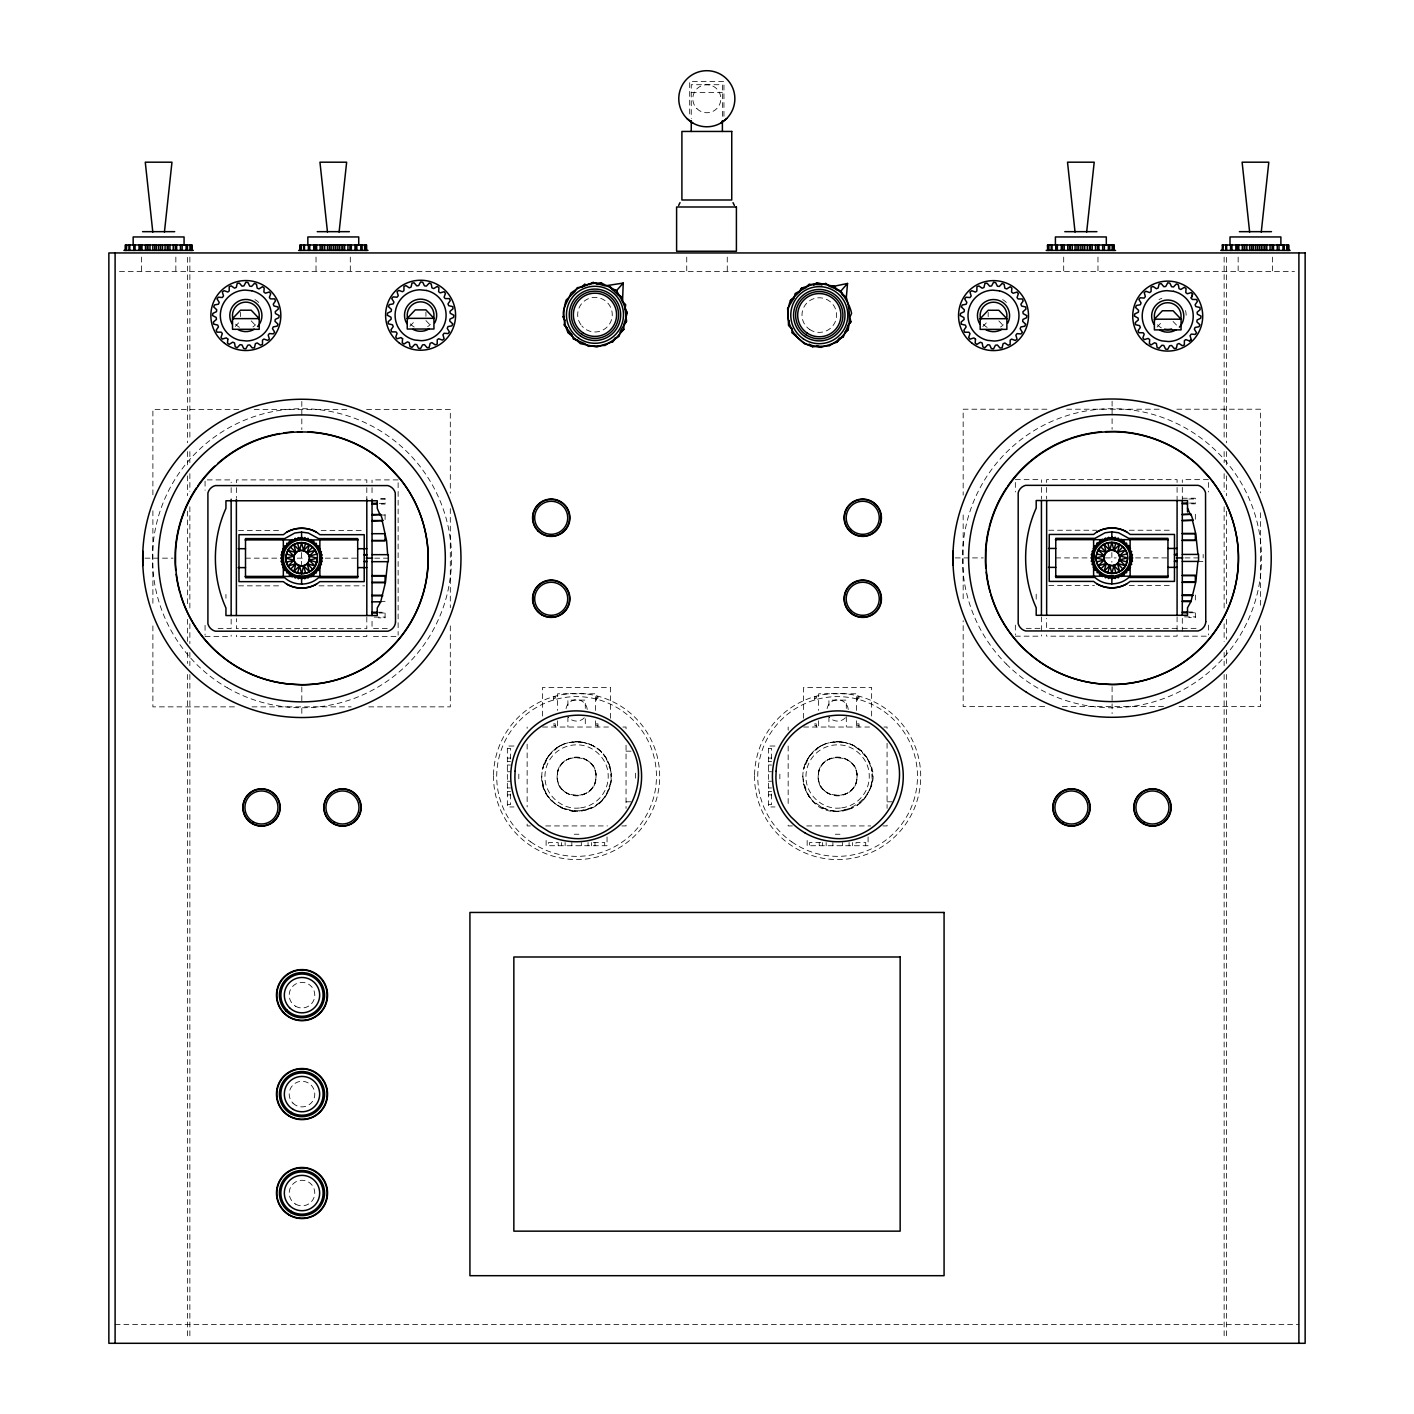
<?xml version="1.0" encoding="UTF-8"?>
<svg xmlns="http://www.w3.org/2000/svg" width="1414" height="1414" viewBox="0 0 1414 1414"><rect width="100%" height="100%" fill="white"/><g stroke="black" fill="none" stroke-linecap="round" stroke-linejoin="round"><path stroke-width="0.75" stroke-dasharray="5 3.75" d="M240.521 316.595L240.521 312.335M425.932 316.312L425.932 312.034M988.174 316.665L988.174 312.388M541.774 776.109C539.388 812.184 595.206 824.892 608.303 790.815M802.798 776.109C813.439 852.271 915.265 787.81 853.278 745.425M557.275 774.837C553.988 799.652 594.958 803.134 595.895 778.124C599.183 753.326 558.212 749.827 557.275 774.837C558.177 750.905 597.097 752.566 595.966 776.48C597.097 800.412 558.177 802.056 557.275 778.124M818.299 774.837C815.012 799.652 855.983 803.134 856.937 778.124C860.225 753.326 819.254 749.827 818.299 774.837C819.219 750.905 858.139 752.566 857.008 776.48C858.139 800.412 819.219 802.056 818.299 778.124M602.24 800.024C617.83 784.169 612.492 754.687 592.254 745.425M611.202 779.432L610.229 767.731M872.226 779.432L871.271 767.731M872.102 781.323L869.716 789.984L863.282 800.024M606.111 794.933L611.06 781.323M558.353 746.892L548.42 756.03L542.534 769.251L543.771 764.886M819.395 746.892L809.462 756.03L803.559 769.251L804.813 764.886M610.229 785.247L610.512 784.293A34.82 34.82 0 0 0 611.378 775.367L611.202 773.546M871.271 785.247L871.554 784.293A34.82 34.82 0 0 0 872.42 775.367L872.226 773.546M608.391 790.656L610.053 786.078M871.095 786.078L867.153 794.933M543.877 764.585L545.839 760.149M804.902 764.585L806.881 760.149M546.228 759.53L551.548 752.301M807.27 759.53L812.573 752.301M548.42 756.03L545.097 761.616A34.82 34.82 0 0 0 541.845 778.92L542.34 782.366M549.551 754.669C561.994 738.02 589.514 737.436 602.735 753.503A34.82 34.82 0 0 1 607.737 760.944L608.303 762.146M809.462 756.03L806.139 761.616A34.82 34.82 0 0 0 802.887 778.92L803.382 782.366M810.593 754.669C823.036 738.02 850.556 737.436 863.777 753.503A34.82 34.82 0 0 1 868.779 760.944L872.102 771.637M605.386 795.941L604.167 797.726A34.82 34.82 0 0 1 592.784 807.306L578.45 811.247A34.82 34.82 0 0 1 569.524 810.576L561.04 807.641L553.581 802.622A34.82 34.82 0 0 1 544.779 790.656L541.862 778.92M866.411 795.941L865.209 797.726A34.82 34.82 0 0 1 853.826 807.306L839.492 811.247A34.82 34.82 0 0 1 830.548 810.576L822.082 807.641L812.484 800.571M553.634 750.41L554.182 749.844A34.82 34.82 0 0 1 567.332 742.916L572.953 741.855M814.676 750.41L815.206 749.844A34.82 34.82 0 0 1 828.374 742.916L833.977 741.855M235.184 326.493L239.178 322.268M409.919 326.192L413.913 321.985M982.854 326.563L986.848 322.339M600.119 802.145L601.657 800.518M1157.059 327.058L1162.379 321.438M861.161 802.145L862.699 800.518M599.889 802.357L596.054 805.344M860.914 802.357L857.096 805.344M559.184 746.327L563.55 744.206M820.208 746.327L824.574 744.206M587.34 809.603L591.847 807.783M848.382 809.603L852.889 807.783M586.775 809.745L581.437 810.964M847.799 809.745L842.479 810.964M569.259 742.509L581.013 741.979M830.301 742.509L842.037 741.979M581.013 811L582.639 810.77M842.037 811L843.663 810.77M575.109 741.784L579.21 741.767M836.151 741.784L840.234 741.767M575.463 811.283L577.796 811.283M836.505 811.283L838.838 811.283M691.252 92.511L722.395 92.511M119.483 271.629L1294.517 271.629M1046.873 409.212L963.164 409.212L963.164 495.13M1066.704 409.212L1159.215 409.212M1176.855 409.212L1260.563 409.212L1260.563 492.92M238.807 409.459L152.889 409.459L152.889 495.377M254.237 409.459L348.958 409.459M366.58 409.459L450.306 409.459L450.306 493.168M1015.34 479.646L1041.429 479.646L1041.429 482.474M1208.387 479.646L1182.298 479.646L1182.298 482.474M207.239 479.894L231.154 479.894L231.154 482.722M398.129 479.894L372.041 479.894L372.041 482.722M1182.298 498.223L1195.343 498.223L1195.343 503.826L1189.474 503.826M380.737 498.47L385.085 498.47L385.085 504.073L379.217 504.073M1188.821 498.983L1195.343 498.983M380.737 499.23L385.085 499.23M1189.474 503.084L1195.343 503.084M379.217 503.331L385.085 503.331M380.189 515.049L385.085 515.049M1048.817 530.232L1096.645 530.232M1129.256 530.232L1172.736 530.232M238.559 530.48L282.04 530.48M321.172 530.48L364.635 530.48M955.263 557.911L970.34 557.911M972.496 557.911L983.278 557.911M1055.763 557.911L1088.126 557.911M1105.395 557.911L1116.194 557.911M1135.583 557.911L1167.946 557.911M1184.967 557.911L1199.867 557.911M145.006 558.159L173.021 558.159M245.506 558.159L280.025 558.159M297.276 558.159L305.937 558.159M325.326 558.159L357.689 558.159M374.71 558.159L391.731 558.159M1197.941 561.429L1203.173 561.429L1203.173 554.412M1048.817 585.59L1094.471 585.59M1129.256 585.59L1172.736 585.59M238.559 585.838L282.04 585.838M318.998 585.838L364.635 585.838M380.702 601.816L385.085 601.286M377.255 612.244L385.085 612.244L385.085 617.847L378.563 617.847M1187.513 611.997L1195.343 611.997L1195.343 617.618L1188.821 617.618M1189.474 612.757L1195.343 612.757M379.217 613.004L385.085 613.004M1184.472 616.858L1195.343 616.858M374.215 617.105L385.085 617.105M1026.211 628.346L1041.429 628.346M1177.084 628.346L1046.643 628.346L1046.643 618.378M1182.298 628.346L1197.517 628.346M218.11 628.594L231.154 628.594L231.154 618.625M387.259 628.594L372.041 628.594L372.041 618.625M1015.34 636.176L1041.429 636.176L1041.429 634.921M1206.213 636.176L1182.298 636.176L1182.298 634.921M205.065 636.424L231.154 636.424L231.154 635.169M395.955 636.424L372.041 636.424L372.041 635.169M553.634 698.551L555.225 698.551M596.372 698.551L597.945 698.551M814.676 698.551L816.249 698.551M857.397 698.551L858.987 698.551M1044.663 706.611L963.164 706.611L963.164 620.693M1062.285 706.611L1163.634 706.611M1179.046 706.611L1260.563 706.611L1260.563 622.902M234.406 706.859L152.889 706.859L152.889 623.15M252.028 706.859L351.167 706.859M368.789 706.859L450.306 706.859L450.306 623.15M553.634 725.453L555.225 725.453M596.372 725.453L597.945 725.453M814.676 725.453L816.249 725.453M857.397 725.453L858.987 725.453M542.552 727.026L608.462 727.026M622.885 727.026L626.048 727.026L626.048 730.19M803.594 727.026L869.504 727.026M883.909 727.026L887.073 727.026L887.073 728.334M513.936 746.026L507.343 746.026L507.343 806.952L513.936 806.952M774.978 746.026L768.385 746.026L768.385 806.952L774.978 806.952M507.343 748.395L510.507 748.395L510.507 760.361M768.385 748.395L771.549 748.395L771.549 760.361M626.048 751.17L633.631 751.17M507.343 758.098L510.507 758.098M768.385 758.098L771.549 758.098M507.343 761.474L510.507 761.474M768.385 761.474L771.549 761.474M507.343 765.027L510.507 765.027M768.385 765.027L771.549 765.027M507.343 771.744L510.507 771.744M768.385 771.744L771.549 771.744M507.343 781.235L510.507 781.235M768.385 781.235L771.549 781.235M507.343 787.952L510.507 787.952M768.385 787.952L771.549 787.952M507.343 791.504L510.507 791.504M768.385 791.504L771.549 791.504M507.343 794.88L510.507 794.88M768.385 794.88L771.549 794.88M626.048 801.809L633.631 801.809M887.073 801.809L894.673 801.809M507.343 804.566L510.507 804.566L510.507 793.289M768.385 804.566L771.549 804.566L771.549 793.289M530.303 825.935L527.139 825.935L527.139 823.761M545.733 825.935L607.454 825.935M621.824 825.935L626.048 825.935L626.048 823.761M792.388 825.935L788.164 825.935L788.164 823.761M806.758 825.935L870.688 825.935M882.849 825.935L887.073 825.935L887.073 823.761M574.208 834.242L578.962 834.242M835.25 834.242L839.987 834.242M593.385 842.567L604.679 842.567L604.679 845.731M820.809 842.567L809.533 842.567L809.533 845.731M115.1 1324.6L1298.9 1324.6M833.518 811.053L836.151 811.194M572.476 811.053L575.109 811.194M838.838 741.696L847.799 743.234M577.796 741.696L586.775 743.234M833.977 811.106L830.301 810.469M572.953 811.106L569.259 810.469M843.663 742.191L852.889 745.196L849.019 743.587M582.639 742.191L591.847 745.196L587.977 743.587M822.082 807.641L829.205 810.275M561.04 807.641L568.163 810.275M851.811 744.683L857.096 747.617M590.769 744.683L596.054 747.617M824.645 808.79L819.378 806.121L820.208 806.634M563.603 808.79L558.336 806.121L559.184 806.634M858.28 748.554L861.709 751.347M597.238 748.554L600.667 751.347M816.178 803.93L814.623 802.622A34.767 34.767 0 0 1 805.821 790.673L802.887 778.92M555.154 803.93L547.695 795.905M860.914 750.604L862.734 752.425M599.889 750.604L601.692 752.425M1173.054 321.438L1177.067 325.662M998.85 320.943L1004.205 326.563M425.932 320.571L431.27 326.192M251.197 320.872L256.535 326.493M808.72 795.905L812.573 800.678M864.29 754.104L866.411 757.02M603.265 754.104L605.386 757.02M807.164 793.36L809.462 796.948M546.122 793.36L548.42 796.948M606.111 758.045L611.06 771.637M867.153 758.045L871.095 766.883M804.902 788.393L806.881 792.83M543.877 788.393L545.839 792.83M608.391 762.323L610.053 766.883M804.725 787.881L803.559 783.727L803.859 785.017M543.683 787.881L542.534 783.727L542.835 785.017M1272.423 257.101L1272.423 271.629M1260.563 512.752L1260.563 605.28M1238.151 257.101L1238.151 271.629M1226.557 257.366L1226.557 442.759M1226.557 451.596L1226.557 464.835M1226.557 475.864L1226.557 495.731M1226.557 511.179L1226.557 603.884M1226.557 619.332L1226.557 639.199M1226.557 650.246L1226.557 663.484M1226.557 674.513L1226.557 1338.881M1224.135 257.101L1224.135 440.549M1224.135 451.596L1224.135 462.625M1224.135 473.672L1224.135 491.33M1224.135 506.778L1224.135 610.512M1224.135 623.751L1224.135 641.408M1224.135 652.455L1224.135 665.694M1224.135 674.513L1224.135 1339.146M1208.387 482.474L1208.387 491.984M1208.387 625.094L1208.387 634.921M1195.343 514.272L1195.343 520.829M1195.343 595.011L1195.343 601.569M1182.298 487.406L1182.298 500.945M1182.298 618.378L1182.298 631.192M1177.084 482.474L1177.084 479.646L1046.643 479.646L1046.643 482.474M1177.084 487.406L1177.084 500.945M1177.084 616.858L1177.084 631.192M1177.084 634.921L1177.084 636.176L1046.643 636.176L1046.643 634.921M1112.093 401.169L1112.093 429.308M1112.093 686.709L1112.093 701.697M1112.093 703.836L1112.093 713.61M1111.864 552.538L1111.864 562.259M1097.971 257.101L1097.971 271.629M1063.699 257.101L1063.699 271.629M1046.643 487.406L1046.643 498.983M1041.429 487.406L1041.429 498.983M1041.429 616.858L1041.429 631.192M1036.197 594.18L1036.197 599.996M1015.34 482.474L1015.34 491.984M1015.34 625.094L1015.34 634.921M963.164 514.961L963.164 600.879M887.073 743.251L887.073 808.366M871.643 716.05L871.643 687.469L803.594 687.469L803.594 718.241M868.09 836.929L868.09 845.731L807.164 845.731L807.164 836.929M865.704 845.731L865.704 842.567L856.018 842.567L856.018 845.731M858.987 727.026L858.987 723.862L857.397 723.862L857.397 727.026M856.619 710.411L856.619 693.797L818.635 693.797L818.635 710.411M856.619 720.804L856.619 727.026M852.642 842.567L852.642 845.731M849.089 842.567L849.089 845.731M846.314 708.414L846.314 700.124L828.922 700.124L828.922 708.414M846.314 716.686L846.314 727.026M842.373 842.567L842.373 845.731M832.881 842.567L832.881 845.731M828.922 716.686L828.922 727.026M826.165 842.567L826.165 845.731M822.595 842.567L822.595 845.731M819.236 842.567L819.236 845.731M818.635 720.804L818.635 727.026M816.249 727.026L816.249 723.862L814.676 723.862L814.676 727.026M788.164 727.026L788.164 730.19M788.164 746.026L788.164 806.952M779.856 774.112L779.856 778.867M727.256 257.101L727.256 271.629M723.95 116.284L723.95 81.605L689.696 81.605L689.696 116.284M722.395 116.302L722.395 84.716L691.252 84.716L691.252 118.476M686.744 257.101L686.744 271.629M635.54 773.175L635.54 779.786M626.048 745.231L626.048 808.366M610.618 718.241L610.618 687.469L542.552 687.469L542.552 716.05M607.048 836.929L607.048 845.731L546.122 845.731L546.122 836.929M597.945 727.026L597.945 723.862L596.372 723.862L596.372 727.026M595.577 710.411L595.577 693.797L557.593 693.797L557.593 710.411M595.577 720.804L595.577 727.026M594.976 842.567L594.976 845.731M591.6 842.567L591.6 845.731M588.047 842.567L588.047 845.731M585.29 708.414L585.29 700.124L567.898 700.124L567.898 708.414M585.29 718.754L585.29 727.026M581.331 842.567L581.331 845.731M571.839 842.567L571.839 845.731M567.898 716.686L567.898 727.026M565.123 842.567L565.123 845.731M561.57 842.567L561.57 845.731M558.194 845.731L558.194 842.567L548.491 842.567L548.491 845.731M557.593 720.804L557.593 727.026M555.225 727.026L555.225 723.862L553.634 723.862L553.634 727.026M527.139 727.026L527.139 728.334M527.139 744.135L527.139 806.952M518.814 774.112L518.814 778.867M450.306 508.598L450.306 607.737M398.129 482.722L398.129 635.169M385.085 514.519L385.085 521.077M372.041 487.653L372.041 494.847M366.809 482.722L366.809 479.894L236.385 479.894L236.385 482.722M366.809 487.653L366.809 499.23M366.809 617.105L366.809 628.682L236.385 628.594L236.385 618.625M366.809 635.169L366.809 636.424L236.385 636.424L236.385 635.169M350.301 257.101L350.301 271.629M316.029 257.101L316.029 271.629M301.818 401.417L301.818 429.556M301.606 552.538L301.606 564.663M301.818 686.939L301.818 704.084M301.818 708.379L301.818 713.858M236.385 487.653L236.385 497.71M231.154 487.653L231.154 494.847M225.94 594.428L225.94 598.299M205.065 481.149L205.065 490.269M205.065 625.341L205.065 635.169M189.865 257.101L189.865 440.549M189.865 451.596L189.865 462.625M189.865 473.672L189.865 491.33M189.865 506.778L189.865 610.512M189.865 623.751L189.865 643.617M189.865 652.455L189.865 665.694M189.865 674.513L189.865 1339.146M187.443 257.366L187.443 442.759M187.443 451.596L187.443 464.835M187.443 475.864L187.443 495.731M187.443 511.179L187.443 606.093M187.443 619.332L187.443 641.408M187.443 652.455L187.443 663.484M187.443 674.513L187.443 1338.881M175.849 257.101L175.849 271.629M152.889 510.79L152.889 605.528M141.577 257.101L141.577 271.629M254.962 299.609A18.064 18.064 0 0 1 258.709 302.472M1002.65 299.609A18.064 18.064 0 0 1 1006.379 302.472M1159.038 299.609A18.064 18.064 0 0 1 1161.884 298.266M1185.515 310.567A18.064 18.064 0 0 1 1186.134 315.251M845.342 717.799A10.676 10.676 0 0 1 829.311 717.128M827.102 708.608A10.676 10.676 0 0 1 848.259 709.51M584.3 717.799A10.676 10.676 0 0 1 568.269 717.128M566.06 708.608A10.676 10.676 0 0 1 587.234 709.51M580.924 324.778A17.304 17.304 0 0 1 592.731 297.523A17.304 17.304 0 0 1 611.131 320.854A17.304 17.304 0 0 1 581.843 325.962M1161.354 327.889A13.398 13.398 0 0 1 1156.316 323.117M1003.251 324.796A13.398 13.398 0 0 1 1000.529 327.005M987.149 327.376A13.398 13.398 0 0 1 982.111 322.622M430.316 324.442A13.398 13.398 0 0 1 427.611 326.652M414.214 327.023A13.398 13.398 0 0 1 409.176 322.251M255.581 324.743A13.398 13.398 0 0 1 252.876 326.952M239.479 327.323A13.398 13.398 0 0 1 234.441 322.551M493.504 775.597L493.504 776.48A83.09 83.09 0 0 0 617.865 848.594A83.09 83.09 0 0 0 618.643 704.826A83.09 83.09 0 0 0 493.504 775.597M754.546 775.597L754.528 776.48A83.09 83.09 0 0 0 878.907 848.594A83.09 83.09 0 0 0 879.685 704.826A83.09 83.09 0 0 0 754.546 775.597M579.351 808.013C561.517 810.063 544.443 794.421 544.938 776.48A31.656 31.656 0 0 1 576.594 744.842C592.501 744.506 607.048 757.851 608.108 773.723A31.656 31.656 0 0 1 579.351 808.013M840.376 808.013C822.559 810.063 805.485 794.421 805.962 776.48A31.656 31.656 0 0 1 837.618 744.842C853.543 744.506 868.09 757.851 869.15 773.723A31.656 31.656 0 0 1 840.376 808.013M555.225 696.961L553.634 696.961L553.634 700.124L555.225 700.124L555.225 696.961M597.945 696.961L596.372 696.961L596.372 700.124L597.945 700.124L597.945 696.961M816.249 696.961L814.676 696.961L814.676 700.124L816.249 700.124L816.249 696.961M858.987 696.961L857.397 696.961L857.397 700.124L858.987 700.124L858.987 696.961M295.597 1204.127A12.797 12.797 0 0 0 314.792 1193.045A12.797 12.797 0 0 0 295.597 1181.963A12.797 12.797 0 0 0 295.597 1204.127M292.945 1103.15A12.797 12.797 0 0 0 314.35 1097.423A12.797 12.797 0 0 0 298.672 1081.728A12.797 12.797 0 0 0 292.945 1103.15M295.597 1006.255A12.797 12.797 0 0 0 314.792 995.156A12.797 12.797 0 0 0 295.597 984.073A12.797 12.797 0 0 0 295.597 1006.255M227.247 687.752A149.53 149.53 0 0 0 451.543 558.247A149.53 149.53 0 0 0 227.247 428.742A149.53 149.53 0 0 0 227.247 687.752M1006.255 663.979A149.53 149.53 0 0 0 1256.427 596.955A149.53 149.53 0 0 0 1073.279 413.807A149.53 149.53 0 0 0 1006.255 663.979M696.908 108.648A14.016 14.016 0 0 0 720.362 102.374A14.016 14.016 0 0 0 703.2 85.194A14.016 14.016 0 0 0 696.908 108.648M826.536 792.388A19.389 19.389 0 0 0 856.937 778.124A19.389 19.389 0 0 0 829.382 758.929A19.389 19.389 0 0 0 826.536 792.388M791.822 841.913A79.856 79.856 0 0 0 917.173 783.444A79.856 79.856 0 0 0 803.877 704.101A79.856 79.856 0 0 0 791.822 841.913M565.512 792.388A19.389 19.389 0 0 0 595.895 778.124A19.389 19.389 0 0 0 568.357 758.929A19.389 19.389 0 0 0 565.512 792.388M530.78 841.913A79.856 79.856 0 0 0 656.149 783.444A79.856 79.856 0 0 0 542.835 704.101A79.856 79.856 0 0 0 530.78 841.913M809.533 329.374A17.304 17.304 0 0 0 836.54 316.365A17.304 17.304 0 0 0 811.777 299.485A17.304 17.304 0 0 0 809.533 329.374"/><path stroke-width="1.5" d="M133.163 244.976L133.163 236.951L184.067 236.951L184.067 244.976M133.764 250.402L133.764 244.976M134.03 250.402L134.03 244.976M176.662 250.402L176.662 244.976L175.248 244.976L175.248 250.402M180.426 250.402L180.426 244.976M191.615 250.402L191.897 244.976L191.897 250.402M232.515 318.627L232.515 329.303L259.204 329.303L259.204 318.627L251.197 310.196L240.521 310.196L232.515 318.627L259.204 318.627M307.845 244.976L307.845 236.951L358.732 236.951L358.732 244.976M308.429 250.402L308.429 244.976M308.712 250.402L308.712 244.976M339.077 250.402L339.077 244.976M351.326 250.402L351.326 244.976L349.93 244.976L349.93 250.402M355.108 250.402L355.108 244.976M365.731 250.402L365.731 244.976M366.297 250.402L366.297 244.976M407.25 318.344L407.25 329.02L433.939 329.02L433.939 318.344L425.932 309.896L415.256 309.896L407.25 318.344L433.939 318.344M980.185 318.698L980.185 329.374L1006.874 329.374L1006.874 318.698L998.85 310.267L988.174 310.267L980.185 318.698L1006.874 318.698M1055.41 244.976L1055.41 236.951L1106.314 236.951L1106.314 244.976M1055.993 250.402L1055.993 244.976L1057.354 244.976L1057.319 250.402M1056.276 250.402L1056.276 244.976M1098.89 250.402L1098.89 244.976M1102.673 250.402L1102.673 244.976L1104.387 244.976L1104.387 250.402M1113.861 250.402L1113.861 244.976M1154.39 319.193L1154.39 329.886L1181.079 329.869L1181.079 319.193L1173.054 310.762L1162.379 310.762L1154.39 319.193L1181.079 319.193M1230.003 244.976L1230.003 236.951L1280.89 236.951L1280.89 244.976M1230.587 250.402L1230.587 244.976L1231.93 244.976L1231.912 250.402M1230.852 250.402L1230.852 244.976M1261.235 250.402L1261.235 244.976M1273.484 250.402L1273.484 244.976M1277.249 250.402L1277.249 244.976L1278.981 244.976L1278.981 250.402M1287.871 250.402L1287.588 244.976L1287.588 250.402M1288.437 250.402L1288.437 244.976M622.549 301.412L616.504 290.665L612.209 289.481C604.856 279.76 617.953 297.364 622.019 296.975L622.549 301.412L625.677 304.664L625.059 309.083L627.25 312.971L622.549 301.5L623.221 283.065L605.068 285.875L593.138 282.5L581.667 287.201L577.248 287.643L574.985 291.584L566.095 300.139C562.595 312.052 563.019 321.066 567.915 332.502L580.394 343.655L596.779 346.996L612.686 341.764L623.839 329.356L623.874 324.813C632.836 312.883 612.881 339.855 623.839 329.356M787.616 308.57L793.979 297.93L795.163 293.546L805.998 287.59L809.162 284.373L821.569 284.638L825.882 283.436L829.399 286.264L840.835 291.054C845.519 299.344 849.955 305.017 851.582 313.36L849.832 317.372L850.945 321.773L848.188 325.202L843.398 336.638L829.399 345.811L812.679 346.748C792.777 340.385 783.056 320.165 790.408 300.528L799.299 291.973L801.561 288.12L817.469 282.888L833.853 286.3L846.332 297.453C849.655 308.128 850.256 318.769 848.153 329.745L837 342.223L821.11 347.384L817.009 345.635M283.383 559.591L283.648 554.836M319.546 561.499L319.811 556.745M387.683 561.676L385.492 582.338L380.702 601.816L372.041 601.816M1093.658 559.343L1093.906 554.588M1129.821 561.252L1130.069 556.497M1197.941 561.429L1195.767 582.108L1190.959 601.569L1182.298 601.569M833.853 286.3L847.534 283.454L846.332 297.453L842.497 295.173L840.835 291.054L836.522 289.87L833.853 286.211L829.399 286.176M164.431 232.09L171.96 162.203L145.271 162.186L152.8 232.09M339.095 232.09L346.642 162.203L319.953 162.186L327.482 232.09M1086.659 232.09L1094.206 162.203L1067.517 162.186L1075.047 232.09M1261.253 232.09L1268.8 162.203L1242.111 162.186L1249.64 232.09M286.476 554.111C280.538 573.342 312.247 581.826 316.718 562.206C322.657 542.994 290.948 534.492 286.476 554.111L294.041 556.144C296.268 546.334 312.123 550.576 309.153 560.191C306.926 570.001 291.072 565.741 294.041 556.144L288.049 550.329L296.056 552.627L293.776 544.602L299.574 550.594A7.83 7.83 0 0 1 309.153 560.191L315.145 565.989L307.138 563.691L309.419 571.716L303.621 565.724L301.606 573.819L299.574 565.724L293.776 571.716L296.056 563.691A7.83 7.83 0 0 1 299.574 550.594L301.606 542.516L303.621 550.594L309.419 544.602L307.138 552.627L315.145 550.329L309.153 556.144L317.249 558.159A15.66 15.66 0 0 1 294.978 572.352A15.66 15.66 0 0 1 291.531 546.175A15.66 15.66 0 0 1 316.718 554.111L309.153 556.144M1096.734 553.864C1090.795 573.094 1122.504 581.578 1126.976 561.959C1132.914 542.746 1101.206 534.245 1096.734 553.864L1104.299 555.896C1106.526 546.087 1122.38 550.329 1119.411 559.944C1117.184 569.754 1101.329 565.512 1104.299 555.896L1098.307 550.081L1106.331 552.379L1104.034 544.355L1109.831 550.364A7.83 7.83 0 0 1 1119.411 559.944L1125.42 565.741L1117.396 563.444L1119.676 571.468L1113.879 565.476L1111.864 573.571L1109.831 565.476L1104.034 571.468L1106.331 563.444A7.83 7.83 0 0 1 1109.831 550.364L1111.864 542.269L1113.879 550.364L1119.676 544.355L1117.396 552.379L1125.42 550.081L1119.411 555.896L1127.506 557.911A15.66 15.66 0 0 1 1105.235 572.104A15.66 15.66 0 0 1 1101.789 545.928A15.66 15.66 0 0 1 1126.976 553.864L1119.411 555.896M620.269 331.954L619.085 336.338L605.086 345.423L588.365 346.359L584.848 343.62L573.412 338.9L571.751 334.676L564.239 324.902L564.875 320.395L562.666 316.524M789.189 320.872L788.57 325.291L791.699 328.472L788.57 325.202L787.616 308.499M297.541 573.289L299.574 565.724M303.621 550.594L305.654 543.047M1107.798 573.041L1109.831 565.476M1113.879 550.364L1115.911 542.799M564.875 320.395C560.015 309.719 567.65 302.896 570.849 293.158C580.747 285.593 589.072 282.747 601.569 283.118L616.504 290.665L618.165 294.801L622.019 297.064M678.649 205.437L680.01 202.626M1191.224 298.054L1192.585 294.289L1191.26 292.574L1187.283 293.758L1185.745 292.574L1186.081 288.597L1184.366 287.272L1180.849 289.463L1179.064 288.721L1178.339 284.78L1176.342 283.949L1173.514 286.971L1171.587 286.724L1169.873 283.1L1167.717 282.818L1165.772 286.459L1163.846 286.724L1161.265 283.666L1159.109 283.949L1158.172 287.979L1156.387 288.721L1153.082 286.441L1151.084 287.272L1151.084 291.514L1149.688 292.592L1145.906 291.249L1144.191 292.574L1145.375 296.533L1144.191 298.089L1140.214 297.753L1138.906 299.468L1141.08 302.967L1140.338 304.752L1136.396 305.477L1135.566 307.492L1138.588 310.302L1138.341 312.229L1134.717 313.943L1134.435 316.1L1138.093 318.044L1138.341 319.971L1135.283 322.569L1135.566 324.707L1139.596 325.644L1140.338 327.447L1138.058 330.735L1138.906 332.75L1143.131 332.75L1144.209 334.146L1142.866 337.911L1144.191 339.643L1148.15 338.441L1149.706 339.625L1149.37 343.62L1151.084 344.928L1154.584 342.736L1156.387 343.478L1157.094 347.42L1159.109 348.251L1161.919 345.228L1163.846 345.476L1165.56 349.099L1167.717 349.382L1169.661 345.741L1171.587 345.476L1174.186 348.533L1176.342 348.251L1177.261 344.221L1179.064 343.478L1182.351 345.758L1184.366 344.928L1184.366 340.686L1185.763 339.607L1189.528 340.951L1191.26 339.643L1190.058 335.666L1191.26 334.111L1195.237 334.446L1196.544 332.75L1194.353 329.232L1195.095 327.447L1199.037 326.722L1199.867 324.707L1196.845 321.897L1197.11 319.971L1200.716 318.256L1200.999 316.1L1197.358 314.155L1197.11 312.229L1200.15 309.648L1199.867 307.492L1195.837 306.555L1195.095 304.752L1197.375 301.465L1196.544 299.468L1192.302 299.468L1191.224 298.054L1192.585 294.289M1190.959 601.569L1187.513 607.737L1187.513 615.302L1036.197 615.302L1036.197 607.737C1022.128 576.647 1022.128 539.176 1036.197 508.103L1036.197 500.521L1187.513 500.521L1187.513 511.974M627.25 312.883L623.874 324.813M612.686 341.835L614.949 337.999M801.561 288.12L799.299 291.973M837 342.223L839.262 338.3L843.398 336.726M848.188 325.291L850.945 321.773M616.504 290.665L623.221 283.065M840.835 291.054L847.534 283.454M372.041 515.049L380.702 514.519L382.805 520.546L372.041 521.077M1182.298 514.802L1190.959 514.272L1193.062 520.299L1182.298 520.829M290.524 569.223L296.056 563.691A7.83 7.83 0 0 0 309.153 560.191L317.249 558.159M307.138 552.627L312.671 547.094M1100.781 568.976L1106.331 563.444A7.83 7.83 0 0 0 1119.411 559.944L1127.506 557.911M1117.396 552.379L1122.928 546.847M805.998 287.59L809.162 284.373M581.667 287.201L584.848 283.984M294.041 556.144L285.946 558.159L294.041 560.191L288.049 565.989L296.056 563.691M1104.299 555.896L1096.204 557.911L1104.299 559.944L1098.307 565.741L1106.331 563.444M720.84 123.018L726.655 118.564M286.582 532.212L283.366 534.686L238.984 534.686L238.984 581.649L283.348 581.649C293.458 590.133 309.737 590.151 319.847 581.649L364.211 581.649L364.211 534.686L319.847 534.686C310.691 526.945 296.887 526.485 286.582 532.212A29.994 29.994 0 0 1 316.559 532.177M1189.528 340.951L1191.26 339.643M1096.84 531.964L1093.623 534.439L1049.241 534.439L1049.241 581.401L1093.623 581.401C1103.733 589.903 1119.994 589.903 1130.104 581.401L1174.468 581.401L1174.468 534.439L1130.104 534.439C1120.949 526.697 1107.144 526.238 1096.84 531.964A29.994 29.994 0 0 1 1126.817 531.929M793.979 297.93L790.408 300.528M848.153 329.745L844.6 332.431M601.569 283.118L597.238 284.161L593.138 282.411L589.267 284.691M813.58 285.08L817.469 282.888M286.476 562.206L294.041 560.191M1096.734 561.959L1104.299 559.944M821.569 284.638L825.882 283.507M301.571 532.124L294.837 533.007L284.691 538.593L245.506 538.593L245.506 577.725L284.691 577.725C293.865 586.174 309.33 586.174 318.503 577.725L357.689 577.725L357.689 538.593L318.521 538.593L308.305 533.007L301.571 532.124L301.606 538.628M1111.828 531.876L1105.094 532.778L1094.949 538.345L1055.763 538.345L1055.763 577.478L1094.949 577.478C1104.122 585.926 1119.588 585.944 1128.761 577.478L1167.946 577.478L1167.946 538.345L1128.779 538.345L1118.58 532.76L1111.828 531.876L1111.864 538.381M297.453 431.818L301.818 431.977M1105.536 431.623L1114.692 431.429A126.5 126.5 0 0 1 1197.234 464.534L1210.561 478.904M142.549 231.666L174.682 231.666M317.231 231.666L349.364 231.666M1064.795 231.666L1096.928 231.666M1239.371 231.666L1271.504 231.666M1047.58 250.402L1047.58 244.976L1047.862 250.402M1113.295 244.976L1113.012 250.402M1222.156 250.402L1222.438 244.976M191.897 244.976L125.333 244.976L125.333 250.402M1047.58 244.976L1114.144 244.976L1114.144 250.402M1222.156 244.976L1288.72 244.976L1288.72 250.402M123.919 250.402L193.311 250.402M298.601 250.402L367.993 250.402M1046.166 250.402L1115.558 250.402M1220.742 250.402L1290.134 250.402M1182.298 503.084L1187.513 503.084M372.041 503.331L377.255 503.331M1182.298 503.826L1187.513 503.826M372.041 504.073L377.255 504.073M1182.298 514.272L1190.959 514.272M372.041 514.519L380.702 514.519M1182.298 520.299L1193.062 520.299M372.041 520.546L382.805 520.546M1182.298 533.449L1195.343 533.449L1195.343 540.502L1182.298 540.502M372.041 533.697L385.085 533.697L385.085 540.749L372.041 540.749M1182.298 533.732L1195.343 533.732M1055.374 539.653L1105.766 539.653M1117.944 539.653L1168.335 539.653M245.117 539.901L295.508 539.901M307.686 539.901L358.078 539.901M1182.298 540.219L1195.343 540.219M372.041 540.466L385.085 540.466M1048.463 548.455L1055.763 548.455M1167.946 548.455L1177.084 548.455M238.206 548.703L245.506 548.703M357.689 548.703L366.809 548.703M1174.468 554.412L1177.084 554.412M1182.298 554.412L1198.559 554.412L1198.559 561.429L1182.298 561.429M364.211 554.659L366.809 554.659M372.041 554.659L388.302 554.659L388.302 561.676L372.041 561.676M1174.468 554.765L1177.084 554.765M364.211 554.995L366.809 554.995M1176.466 557.911L1182.846 557.911M366.208 558.159L372.589 558.159M1174.468 561.075L1177.084 561.075M364.211 561.323L366.809 561.323M1174.468 561.429L1177.084 561.429M364.211 561.676L366.809 561.676M1048.463 567.368L1055.763 567.368M1167.946 567.368L1177.084 567.368M238.206 567.615L245.506 567.615M357.689 567.615L366.809 567.615M1182.298 575.339L1195.343 575.339L1195.343 582.374L1182.298 582.374M372.041 575.586L385.085 575.586L385.085 582.621L372.041 582.621M1182.298 575.604L1195.343 575.604M372.041 575.851L385.085 575.851M1055.374 576.17L1105.766 576.17M1119.976 576.17L1168.335 576.17M245.117 576.417L297.541 576.417M303.71 576.417L358.078 576.417M1182.298 582.108L1195.343 582.108M372.041 582.338L385.085 582.338M1182.298 595.011L1192.55 595.011M372.041 595.241L382.275 595.241M1182.298 595.541L1193.062 595.541M372.041 595.789L382.805 595.789M1182.298 601.038L1190.447 601.038M372.041 612.244L377.255 612.244M1182.298 611.997L1187.513 611.997M1182.298 612.757L1187.513 612.757M372.041 613.004L377.255 613.004M821.11 347.384L804.707 343.973L792.229 332.82L796.082 335.153M1097.123 683.563C1068.224 680.346 1040.845 666.418 1020.714 645.509A126.412 126.412 0 0 1 985.805 563.815L985.805 552.467A126.412 126.412 0 0 1 1203.455 470.791C1224.383 492.708 1236.985 522.208 1238.381 552.467A126.412 126.412 0 0 1 1112.093 684.553L1097.883 683.651M286.865 683.81C257.967 680.594 230.588 666.666 210.456 645.756A126.412 126.412 0 0 1 175.53 564.062L175.53 552.715A126.412 126.412 0 0 1 393.198 471.021C414.125 492.956 426.728 522.455 428.106 552.715A126.412 126.412 0 0 1 301.818 684.8L287.625 683.899M1108.523 575.869L1113.278 576.117M298.266 576.117L303.02 576.364M1119.411 559.944L1126.976 561.959M309.153 560.191L316.718 562.206M573.412 338.9L577.725 340.014M567.915 332.502L571.751 334.764M686.992 118.564A28.033 28.033 0 0 0 733.901 105.997A28.033 28.033 0 0 0 699.559 71.654A28.033 28.033 0 0 0 686.992 118.564L692.807 123.018M809.179 344.097L812.679 346.748M1028.773 653.215L1026.493 651.306A126.5 126.5 0 0 1 990.719 594.304M1029.357 653.692C1054.084 675.362 1087.596 686.32 1120.365 684.164A126.5 126.5 0 0 0 1237.604 543.824C1234.846 520.476 1225.726 497.852 1211.038 479.47M218.516 653.462L216.236 651.554A126.5 126.5 0 0 1 180.462 594.552M219.082 653.94C243.827 675.609 277.338 686.568 310.108 684.394A126.5 126.5 0 0 0 427.328 544.054C424.589 520.723 415.469 498.099 400.763 479.717M1100.781 546.847L1106.331 552.379M1117.396 563.444L1122.928 568.976M290.524 547.094L296.056 552.627M307.138 563.691L312.671 569.223M567.368 328.083L564.239 324.902M380.702 601.816L377.255 607.985L377.255 615.55L225.94 615.55L225.94 607.985C211.87 576.894 211.87 539.423 225.94 508.351L225.94 500.768L377.255 500.768L377.255 508.351L380.189 515.049M400.286 479.152L386.959 464.764A126.5 126.5 0 0 0 308.234 431.836M733.018 202.626L734.379 205.437M1187.513 508.103L1190.447 514.802M1192.55 520.829L1195.767 533.732L1197.941 554.412M382.275 521.077L386.588 540.749L387.683 554.659M1107.798 542.799L1109.831 550.364M1113.879 565.476L1115.911 573.041M297.541 543.047L299.574 550.594M303.621 565.724L305.654 573.289M626.632 321.385L625.059 309.083M791.699 328.384L792.229 332.891M1298.9 252.947L1298.9 1343.3M1286.758 244.976L1286.758 250.402M1284.266 244.976L1284.266 250.402M1282.958 244.976L1282.958 250.402M1272.087 244.976L1272.087 250.402M1270.072 244.976L1270.072 250.402M1266.785 244.976L1266.785 250.402M1264.982 244.976L1264.982 250.402M1264.063 244.976L1264.063 250.402M1261.907 244.976L1261.907 250.402M1259.308 244.976L1259.308 250.402M1257.382 244.976L1257.382 250.402M1255.438 244.976L1255.438 250.402M1253.299 244.976L1253.299 250.402M1251.584 244.976L1251.584 250.402M1249.658 244.976L1249.658 250.402M1246.83 244.976L1246.83 250.402M1244.815 244.976L1244.815 250.402M1244.108 244.976L1244.108 250.402M1242.305 244.976L1242.305 250.402M1238.805 244.976L1238.805 250.402M1237.427 244.976L1237.427 250.402M1237.091 244.976L1237.091 250.402M1235.871 244.976L1235.871 250.402M1226.627 244.976L1226.627 250.402M1225.797 244.976L1225.797 250.402M1223.287 244.976L1223.004 250.402M1182.298 500.521L1182.298 615.302M1177.084 500.591L1177.084 615.231M1130.122 539.653L1130.122 552.538M1130.122 565.441L1130.122 576.17M1112.182 244.976L1112.182 250.402M1111.864 577.442L1111.864 583.947M1109.69 244.976L1109.69 250.402M1108.364 244.976L1108.364 250.402M1097.494 244.976L1097.494 250.402M1095.496 244.976L1095.496 250.402M1093.605 539.653L1093.605 556.851M1093.605 561.146L1093.605 576.17M1092.191 244.976L1092.191 250.402M1090.406 244.976L1090.406 250.402M1089.469 244.976L1089.469 250.402M1087.313 244.976L1087.313 250.402M1084.732 244.976L1084.732 250.402M1082.806 244.976L1082.806 250.402M1080.862 244.976L1080.862 250.402M1078.705 244.976L1078.705 250.402M1076.991 244.976L1076.991 250.402M1075.064 244.976L1075.064 250.402M1072.236 244.976L1072.236 250.402M1070.239 244.976L1070.239 250.402M1069.514 244.976L1069.514 250.402M1067.729 244.976L1067.729 250.402M1064.212 244.976L1064.212 250.402M1062.497 244.976L1062.497 250.402M1061.295 244.976L1061.295 250.402M1052.034 244.976L1052.034 250.402M1051.203 244.976L1051.203 250.402M1048.711 244.976L1048.711 250.402M1048.428 244.976L1048.428 250.402M1046.643 500.591L1046.643 615.231M1041.429 500.521L1041.429 615.302M953.107 551L953.107 565.282M722.395 120.632L722.395 131.449M691.252 120.632L691.252 131.449M372.041 499.23L372.041 615.55M366.809 499.23L366.809 615.479M366.58 250.402L366.58 244.976L300.015 244.976L300.015 250.402M365.448 244.976L365.448 250.402M364.618 244.976L364.618 250.402M362.108 244.976L362.108 250.402M360.8 244.976L360.8 250.402M356.823 244.976L356.823 250.402M355.639 244.976L355.639 250.402M347.932 244.976L347.932 250.402M344.627 244.976L344.627 250.402M342.842 244.976L342.842 250.402M341.905 244.976L341.905 250.402M339.749 244.976L339.749 250.402M337.168 244.976L337.168 250.402M335.242 244.976L335.242 250.402M333.297 244.976L333.297 250.402M331.141 244.976L331.141 250.402M329.427 244.976L329.427 250.402M327.5 244.976L327.5 250.402M324.672 244.976L324.672 250.402M322.675 244.976L322.675 250.402M321.95 244.976L321.95 250.402M320.165 244.976L320.165 250.402M319.864 539.901L319.864 552.786M319.864 565.688L319.864 576.417M316.648 244.976L316.648 250.402M315.269 244.976L315.269 250.402M314.933 244.976L314.933 250.402M313.731 244.976L313.731 250.402M309.754 244.976L309.754 250.402M304.47 244.976L304.47 250.402M303.639 244.976L303.639 250.402M301.606 577.69L301.606 584.194M301.147 250.402L301.147 244.976L300.864 250.402M300.298 244.976L300.298 250.402M283.33 539.901L283.33 554.942M283.33 561.393L283.33 576.417M236.385 499.23L236.385 615.479M231.154 499.23L231.154 615.55M190.766 244.976L190.766 250.402M189.936 244.976L189.936 250.402M187.443 244.976L187.443 250.402M186.118 244.976L186.118 250.402M182.141 244.976L182.141 250.402M173.25 244.976L173.25 250.402M169.945 244.976L169.945 250.402M168.16 244.976L168.16 250.402M167.223 244.976L167.223 250.402M165.067 244.976L165.067 250.402M162.486 244.976L162.486 250.402M160.56 244.976L160.56 250.402M158.615 244.976L158.615 250.402M156.459 244.976L156.459 250.402M154.745 244.976L154.745 250.402M152.818 244.976L152.818 250.402M149.99 244.976L149.99 250.402M147.993 244.976L147.993 250.402M147.268 244.976L147.268 250.402M145.483 244.976L145.483 250.402M142.849 551.248L142.849 565.529M141.966 244.976L141.966 250.402M140.605 244.976L140.605 250.402M140.269 244.976L140.269 250.402M139.049 244.976L139.049 250.402M135.072 244.976L135.072 250.402M129.788 244.976L129.788 250.402M128.957 244.976L128.957 250.402M126.465 250.402L126.465 244.976L126.182 250.402M125.616 244.976L125.616 250.402M115.1 252.947L115.1 1343.3M990.189 592.484A126.5 126.5 0 0 1 986.177 572.087M985.805 568.322A126.5 126.5 0 0 1 985.399 560.757L985.611 549.41A126.5 126.5 0 0 1 988.757 528.836M989.217 527.015A126.5 126.5 0 0 1 1006.821 487.441M1007.899 485.868A126.5 126.5 0 0 1 1029.357 462.024M1030.806 460.805A126.5 126.5 0 0 1 1068.312 439.153M1070.098 438.517A126.5 126.5 0 0 1 1101.488 431.836M1126.887 583.876A29.994 29.994 0 0 1 1096.893 583.911M179.931 592.731A126.5 126.5 0 0 1 176.131 574.208M175.707 570.443A126.5 126.5 0 0 1 175.142 561.005L175.354 549.657A126.5 126.5 0 0 1 196.564 487.689M197.624 486.116A126.5 126.5 0 0 1 214.875 466.072M217.685 463.527A126.5 126.5 0 0 1 279.972 433.532M283.701 432.931A126.5 126.5 0 0 1 293.105 431.942M316.612 584.123A29.994 29.994 0 0 1 286.635 584.141M1154.036 324.513A16.067 16.067 0 0 1 1158.137 303.197A16.067 16.067 0 0 1 1179.736 305.424A16.067 16.067 0 0 1 1179.4 327.147M1176.148 329.798A16.067 16.067 0 0 1 1160.081 330.24M1171.552 328.932A13.398 13.398 0 0 1 1164.623 329.126M1154.885 319.918A13.398 13.398 0 0 1 1167.345 302.72A13.398 13.398 0 0 1 1180.743 319.211M979.831 324.018A16.067 16.067 0 0 1 993.07 299.538A16.067 16.067 0 0 1 1007.652 323.24M1001.943 329.285A16.067 16.067 0 0 1 985.876 329.745M980.68 319.423A13.398 13.398 0 0 1 993.141 302.207A13.398 13.398 0 0 1 1006.556 318.698M406.896 323.665A16.067 16.067 0 0 1 420.152 299.167A16.067 16.067 0 0 1 434.734 322.887M429.008 328.932A16.067 16.067 0 0 1 412.941 329.374M407.762 319.069A13.398 13.398 0 0 1 420.223 301.854A13.398 13.398 0 0 1 433.621 318.344M232.161 323.947A16.067 16.067 0 0 1 236.262 302.631A16.067 16.067 0 0 1 257.878 304.858A16.067 16.067 0 0 1 257.525 326.581M254.273 329.232A16.067 16.067 0 0 1 238.206 329.674M233.01 319.352A13.398 13.398 0 0 1 245.488 302.136A13.398 13.398 0 0 1 258.886 318.645M515.103 771.107L514.873 777.258A61.721 61.721 0 0 0 517.842 795.41L520.016 801.172A61.721 61.721 0 0 0 529.808 816.744L538.593 825.122L549.109 831.75A61.721 61.721 0 0 0 566.625 837.406C619.385 848.913 660.656 779.432 625.324 738.603C594.481 694.292 516.976 717.145 515.103 771.107M776.145 771.107L775.897 777.258A61.721 61.721 0 0 0 778.867 795.41L781.058 801.172A61.721 61.721 0 0 0 790.833 816.744L799.635 825.122L810.151 831.75A61.721 61.721 0 0 0 827.667 837.406C880.409 848.913 921.681 779.432 886.348 738.603C855.505 694.292 778 717.145 776.145 771.107M286.848 543.4L286.724 545.451C269.508 563.886 300.952 590.752 316.471 570.867C333.686 552.432 302.243 525.566 286.724 545.451L284.709 545.892L284.921 547.943L282.994 548.685L283.525 550.682L281.757 551.707L282.57 553.599L280.979 554.889L282.093 556.621L280.732 558.159L282.093 559.697L280.979 561.429L282.57 562.737L281.757 564.61L283.525 565.653L282.994 567.633L284.921 568.393L284.709 570.425L286.724 570.867L286.848 572.917L288.898 573.041L289.322 575.038L291.372 574.844L292.115 576.753L294.112 576.24L295.155 578.008L297.028 577.195L298.336 578.768L300.068 577.672L301.606 579.033L303.126 577.672L304.858 578.768L306.166 577.195L308.04 578.008L309.083 576.24L311.08 576.753L311.822 574.844L313.873 575.038L314.297 573.041L316.347 572.917L316.471 570.867L318.486 570.425L318.274 568.393L320.2 567.633L319.67 565.653L321.455 564.61L320.625 562.737L322.215 561.429L321.102 559.697L322.463 558.159L321.102 556.621L322.215 554.889L320.625 553.599L321.455 551.707L319.67 550.682L320.2 548.685L318.274 547.943L318.486 545.892L316.471 545.451L316.347 543.4L314.297 543.276L313.873 541.279L311.822 541.474L311.08 539.565L309.083 540.077L308.04 538.31L306.166 539.141L304.858 537.55L303.126 538.663L301.606 537.285L300.068 538.663L298.336 537.55L297.028 539.141L295.155 538.31L294.112 540.077L292.115 539.565L291.372 541.474L289.322 541.279L288.898 543.276L286.848 543.4M1097.105 543.153L1096.981 545.203C1079.766 563.656 1111.227 590.522 1126.728 570.62C1143.961 552.185 1112.5 525.319 1096.981 545.203L1094.966 545.645L1095.178 547.695L1093.269 548.438L1093.782 550.435L1092.015 551.46L1092.828 553.351L1091.237 554.659L1092.35 556.374L1090.989 557.911L1092.35 559.449L1091.237 561.181L1092.828 562.489L1092.015 564.363L1093.782 565.406L1093.269 567.385L1095.178 568.145L1094.966 570.178L1096.981 570.62L1097.105 572.67L1099.155 572.794L1099.597 574.809L1101.63 574.597L1102.39 576.505L1104.369 575.993L1105.412 577.76L1107.286 576.947L1108.594 578.538L1110.326 577.425L1111.864 578.786L1113.401 577.425L1115.116 578.538L1116.424 576.947L1118.315 577.76L1119.34 575.993L1121.337 576.505L1122.08 574.597L1124.13 574.809L1124.572 572.794L1126.622 572.67L1126.728 570.62L1128.743 570.178L1128.549 568.145L1130.458 567.385L1129.927 565.406L1131.713 564.363L1130.882 562.489L1132.473 561.181L1131.359 559.449L1132.72 557.911L1131.359 556.374L1132.473 554.659L1130.882 553.351L1131.713 551.46L1129.927 550.435L1130.458 548.438L1128.549 547.695L1128.743 545.645L1126.728 545.203L1126.622 543.153L1124.572 543.047L1124.13 541.032L1122.08 541.226L1121.337 539.317L1119.34 539.848L1118.315 538.062L1116.424 538.893L1115.116 537.302L1113.401 538.416L1111.864 537.037L1110.326 538.416L1108.594 537.302L1107.286 538.893L1105.412 538.062L1104.369 539.848L1102.39 539.317L1101.63 541.226L1099.597 541.032L1099.155 543.047L1097.105 543.153M227.831 339.06L227.495 343.054L229.209 344.362L232.709 342.17L234.512 342.913L235.237 346.854L237.234 347.685L240.062 344.663L241.988 344.91L243.703 348.533L245.859 348.816L247.786 345.175L249.712 344.91L252.311 347.968L254.467 347.685L255.404 343.655L257.189 342.913L260.494 345.193L262.491 344.362L262.491 340.12L263.888 339.042L267.67 340.385L269.385 339.06L268.183 335.1L269.385 333.545L273.362 333.881L274.67 332.166L272.495 328.667L273.238 326.881L277.162 326.157L277.992 324.142L274.988 321.332L275.235 319.405L278.858 317.69L279.141 315.534L275.483 313.59L275.235 311.663L278.293 309.065L277.992 306.926L273.98 305.99L273.238 304.187L275.5 300.899L274.67 298.884L270.428 298.884L269.367 297.488L270.71 293.723L269.385 291.991L265.425 293.193L263.87 292.009L264.206 288.014L262.491 286.706L258.992 288.898L257.189 288.156L256.464 284.214L254.467 283.383L251.639 286.406L249.712 286.158L247.998 282.535L245.859 282.252L243.915 285.893L241.988 286.158L239.39 283.1L237.234 283.383L236.297 287.413L234.512 288.156L231.224 285.875L229.209 286.706L229.209 290.948L227.813 292.026L224.048 290.683L222.316 291.991L223.518 295.968L222.316 297.523L218.339 297.187L217.031 298.884L219.223 302.402L218.481 304.187L214.539 304.911L213.708 306.926L216.731 309.737L216.466 311.663L212.86 313.378L212.56 315.534L216.218 317.478L216.466 319.405L213.426 321.985L213.708 324.142L217.721 325.079L218.481 326.881L216.201 330.169L217.031 332.166L221.273 332.166L222.334 333.58L220.991 337.345L222.316 339.06L226.275 337.875L227.831 339.06M402.583 338.759L402.248 342.754L403.944 344.062L407.462 341.87L409.247 342.612L409.972 346.554L411.987 347.384L414.797 344.362L416.723 344.627L418.438 348.233L420.594 348.516L422.539 344.875L424.465 344.627L427.046 347.667L429.202 347.384L430.139 343.355L431.942 342.612L435.229 344.892L437.226 344.062L437.226 339.82L438.64 338.741L442.405 340.102L444.12 338.777L442.935 334.8L444.12 333.244L448.114 333.58L449.422 331.883L447.231 328.366L447.973 326.581L451.914 325.856L452.745 323.859L449.723 321.031L449.97 319.104L453.594 317.39L453.876 315.234L450.235 313.289L449.97 311.363L453.028 308.782L452.745 306.626L448.715 305.689L447.973 303.904L450.253 300.599L449.422 298.601L445.18 298.601L444.102 297.205L445.445 293.423L444.12 291.708L440.161 292.892L438.605 291.708L438.941 287.731L437.226 286.406L433.727 288.597L431.942 287.855L431.217 283.914L429.202 283.083L426.392 286.105L424.465 285.858L422.751 282.234L420.594 281.952L418.65 285.61L416.723 285.858L414.125 282.8L411.987 283.083L411.05 287.113L409.247 287.855L405.959 285.575L403.944 286.406L403.944 290.648L402.548 291.726L398.783 290.383L397.051 291.708L398.253 295.667L397.069 297.223L393.074 296.887L391.766 298.601L393.958 302.101L393.216 303.904L389.274 304.611L388.443 306.626L391.466 309.436L391.218 311.363L387.595 313.077L387.312 315.234L390.953 317.178L391.218 319.104L388.161 321.703L388.443 323.859L392.473 324.778L393.216 326.581L390.936 329.869L391.766 331.883L396.008 331.883L397.087 333.28L395.743 337.045L397.051 338.777L401.028 337.575L402.583 338.759M975.501 339.13L975.165 343.107L976.88 344.415L980.379 342.241L982.182 342.983L982.907 346.925L984.904 347.756L987.732 344.733L989.659 344.981L991.373 348.604L993.529 348.887L995.456 345.228L997.383 344.981L999.981 348.038L1002.137 347.756L1003.074 343.726L1004.859 342.983L1008.147 345.246L1010.162 344.415L1010.162 340.191L1011.558 339.113L1015.34 340.456L1017.055 339.13L1015.853 335.171L1017.055 333.616L1021.032 333.951L1022.34 332.237L1020.148 328.737L1020.89 326.934L1024.832 326.227L1025.663 324.213L1022.64 321.385L1022.905 319.458L1026.529 317.743L1026.811 315.605L1023.153 313.661L1022.905 311.734L1025.945 309.136L1025.663 306.979L1021.65 306.06L1020.89 304.257L1023.17 300.97L1022.34 298.955L1018.098 298.955L1017.037 297.559L1018.38 293.794L1017.055 292.062L1013.096 293.264L1011.54 292.062L1011.876 288.085L1010.162 286.777L1006.662 288.969L1004.859 288.226L1004.134 284.285L1002.137 283.454L999.309 286.476L997.383 286.211L995.668 282.606L993.512 282.323L991.585 285.964L989.659 286.211L987.06 283.171L984.904 283.454L983.967 287.484L982.182 288.226L978.877 285.946L976.88 286.777L976.88 291.019L975.483 292.079L971.701 290.736L969.986 292.062L971.188 296.021L969.986 297.576L966.009 297.24L964.702 298.955L966.876 302.455L966.133 304.257L962.209 304.982L961.379 306.979L964.383 309.807L964.136 311.734L960.513 313.448L960.23 315.605L963.888 317.549L964.136 319.458L961.096 322.056L961.379 324.213L965.391 325.149L966.133 326.934L963.871 330.24L964.702 332.237L968.944 332.237L970.004 333.633L968.661 337.416L969.986 339.13L973.946 337.928L975.501 339.13M395.513 622.001L395.284 623.821A10.428 10.428 0 0 1 387.896 631.192L215.299 631.192A10.428 10.428 0 0 1 207.911 623.821L207.911 492.956A10.428 10.428 0 0 1 215.299 485.585L387.896 485.585A10.428 10.428 0 0 1 395.284 492.956L395.513 622.001M1205.771 621.753L1205.541 623.574A10.428 10.428 0 0 1 1198.153 630.944L1025.557 630.944A10.428 10.428 0 0 1 1018.186 623.574L1018.186 492.708A10.428 10.428 0 0 1 1025.557 485.338L1198.153 485.338A10.428 10.428 0 0 1 1205.541 492.708L1205.771 621.753M731.745 131.449L681.902 131.449L681.902 199.993L731.745 199.993L731.745 131.449M736.411 206.992L676.599 206.992L676.599 251.232L736.411 251.232L736.411 206.992M1305.14 252.947L108.86 252.947L108.86 1343.3L1305.14 1343.3L1305.14 252.947M944.075 912.454L469.925 912.454L469.925 1275.693L944.075 1275.693L944.075 912.454M900.152 956.995L513.848 956.995L513.848 1231.152L900.152 1231.152L900.152 956.995M1115.186 539.954L1110.432 539.706A18.258 18.258 0 0 0 1095.956 566.908A18.258 18.258 0 0 0 1126.728 568.534A18.258 18.258 0 0 0 1115.186 539.954M304.929 540.201L300.175 539.954A18.258 18.258 0 0 0 285.699 567.155A18.258 18.258 0 0 0 316.453 568.764A18.258 18.258 0 0 0 304.929 540.201M1173.62 291.337L1167.01 290.648A25.452 25.452 0 0 0 1161.813 340.862L1168.424 341.552A25.452 25.452 0 0 0 1173.62 291.337M999.433 290.842L992.822 290.153A25.452 25.452 0 0 0 987.608 340.367L994.219 341.039A25.452 25.452 0 0 0 999.433 290.842M426.498 290.471L419.887 289.782A25.452 25.452 0 0 0 414.691 339.996L421.301 340.686A25.452 25.452 0 0 0 426.498 290.471M251.763 290.771L245.152 290.082A25.452 25.452 0 0 0 239.938 340.297L246.549 340.986A25.452 25.452 0 0 0 251.763 290.771M289.499 1205.541A17.675 17.675 0 0 0 319.069 1197.623A17.675 17.675 0 0 0 297.417 1175.971A17.675 17.675 0 0 0 289.499 1205.541M291.425 1211.338A21.122 21.122 0 0 0 323.117 1193.045A21.122 21.122 0 0 0 291.425 1174.751A21.122 21.122 0 0 0 291.425 1211.338M289.41 1214.856A25.169 25.169 0 0 0 327.164 1193.045A25.169 25.169 0 0 0 289.41 1171.252A25.169 25.169 0 0 0 289.41 1214.856M290.701 1212.611A22.589 22.589 0 0 0 324.584 1193.045A22.589 22.589 0 0 0 290.701 1173.479A22.589 22.589 0 0 0 290.701 1212.611M293.158 1109.407A17.675 17.675 0 0 0 319.67 1094.1A17.675 17.675 0 0 0 293.158 1078.794A17.675 17.675 0 0 0 293.158 1109.407M291.425 1112.394A21.122 21.122 0 0 0 323.117 1094.1A21.122 21.122 0 0 0 291.425 1075.807A21.122 21.122 0 0 0 291.425 1112.394M284.196 1111.899A25.169 25.169 0 0 0 326.316 1100.622A25.169 25.169 0 0 0 295.473 1069.779A25.169 25.169 0 0 0 284.196 1111.899M290.701 1113.666A22.589 22.589 0 0 0 324.584 1094.1A22.589 22.589 0 0 0 290.701 1074.534A22.589 22.589 0 0 0 290.701 1113.666M289.499 1007.652A17.675 17.675 0 0 0 319.069 999.733A17.675 17.675 0 0 0 297.417 978.081A17.675 17.675 0 0 0 289.499 1007.652M287.06 1010.091A21.122 21.122 0 0 0 322.392 1000.635A21.122 21.122 0 0 0 296.516 974.759A21.122 21.122 0 0 0 287.06 1010.091M289.41 1016.966A25.169 25.169 0 0 0 327.164 995.156A25.169 25.169 0 0 0 289.41 973.362A25.169 25.169 0 0 0 289.41 1016.966M286.017 1011.134A22.589 22.589 0 0 0 323.806 1001.006A22.589 22.589 0 0 0 296.145 973.345A22.589 22.589 0 0 0 286.017 1011.134M289.234 1215.139A25.54 25.54 0 0 0 327.553 1193.009A25.54 25.54 0 0 0 289.234 1170.898A25.54 25.54 0 0 0 289.234 1215.139M289.234 1116.194A25.54 25.54 0 0 0 327.553 1094.082A25.54 25.54 0 0 0 289.234 1071.953A25.54 25.54 0 0 0 289.234 1116.194M283.949 1013.202A25.54 25.54 0 0 0 326.687 1001.748A25.54 25.54 0 0 0 295.402 970.464A25.54 25.54 0 0 0 283.949 1013.202M248.298 820.686A18.7 18.7 0 0 0 279.565 812.308A18.7 18.7 0 0 0 256.676 789.419A18.7 18.7 0 0 0 248.298 820.686M329.285 820.686A18.7 18.7 0 0 0 360.57 812.308A18.7 18.7 0 0 0 337.681 789.419A18.7 18.7 0 0 0 329.285 820.686M1062.144 823.655A18.7 18.7 0 0 0 1090.176 807.465A18.7 18.7 0 0 0 1062.144 791.274A18.7 18.7 0 0 0 1062.144 823.655M1143.148 823.655A18.7 18.7 0 0 0 1171.181 807.465A18.7 18.7 0 0 0 1143.148 791.274A18.7 18.7 0 0 0 1143.148 823.655M538.009 530.957A18.7 18.7 0 0 0 569.294 522.579A18.7 18.7 0 0 0 546.405 499.69A18.7 18.7 0 0 0 538.009 530.957M541.898 614.931A18.7 18.7 0 0 0 569.93 598.741A18.7 18.7 0 0 0 541.898 582.55A18.7 18.7 0 0 0 541.898 614.931M849.549 530.957A18.7 18.7 0 0 0 880.816 522.579A18.7 18.7 0 0 0 857.927 499.69A18.7 18.7 0 0 0 849.549 530.957M853.42 614.931A18.7 18.7 0 0 0 881.452 598.741A18.7 18.7 0 0 0 853.42 582.55A18.7 18.7 0 0 0 853.42 614.931M543.453 832.97A65.415 65.415 0 0 0 641.585 776.321A65.415 65.415 0 0 0 543.453 719.655A65.415 65.415 0 0 0 543.453 832.97M805.132 832.97A65.415 65.415 0 0 0 903.263 776.321A65.415 65.415 0 0 0 805.132 719.655A65.415 65.415 0 0 0 805.132 832.97M1026.423 692.259A159.128 159.128 0 0 0 1271.062 565.282A159.128 159.128 0 0 0 1038.777 416.9A159.128 159.128 0 0 0 1026.423 692.259M1034.836 679.056A143.486 143.486 0 0 0 1255.42 564.575A143.486 143.486 0 0 0 1045.989 430.793A143.486 143.486 0 0 0 1034.836 679.056M216.148 692.489A159.128 159.128 0 0 0 460.805 565.529A159.128 159.128 0 0 0 228.52 417.148A159.128 159.128 0 0 0 216.148 692.489M224.579 679.303A143.486 143.486 0 0 0 445.163 564.822A143.486 143.486 0 0 0 235.731 431.04A143.486 143.486 0 0 0 224.579 679.303M1062.25 823.39A18.382 18.382 0 0 0 1089.823 807.482A18.382 18.382 0 0 0 1062.25 791.557A18.382 18.382 0 0 0 1062.25 823.39M1063.169 821.799A16.526 16.526 0 0 0 1087.967 807.482A16.526 16.526 0 0 0 1063.169 793.166A16.526 16.526 0 0 0 1063.169 821.799M538.204 530.78A18.382 18.382 0 0 0 568.941 522.544A18.382 18.382 0 0 0 546.44 500.026A18.382 18.382 0 0 0 538.204 530.78M539.512 529.472A16.526 16.526 0 0 0 567.155 522.066A16.526 16.526 0 0 0 546.918 501.829A16.526 16.526 0 0 0 539.512 529.472M542.004 614.701A18.382 18.382 0 0 0 569.577 598.776A18.382 18.382 0 0 0 542.004 582.868A18.382 18.382 0 0 0 542.004 614.701M539.512 610.459A16.526 16.526 0 0 0 567.155 603.053A16.526 16.526 0 0 0 546.918 582.815A16.526 16.526 0 0 0 539.512 610.459M853.543 614.701A18.382 18.382 0 0 0 881.099 598.776A18.382 18.382 0 0 0 853.543 582.868A18.382 18.382 0 0 0 853.543 614.701M851.034 610.459A16.526 16.526 0 0 0 878.695 603.053A16.526 16.526 0 0 0 858.439 582.815A16.526 16.526 0 0 0 851.034 610.459M853.543 533.697A18.382 18.382 0 0 0 881.099 517.789A18.382 18.382 0 0 0 853.543 501.864A18.382 18.382 0 0 0 853.543 533.697M851.034 529.472A16.526 16.526 0 0 0 878.695 522.066A16.526 16.526 0 0 0 858.439 501.829A16.526 16.526 0 0 0 851.034 529.472M252.275 823.39A18.382 18.382 0 0 0 279.831 807.482A18.382 18.382 0 0 0 252.275 791.557A18.382 18.382 0 0 0 252.275 823.39M253.194 821.799A16.526 16.526 0 0 0 277.975 807.482A16.526 16.526 0 0 0 253.194 793.166A16.526 16.526 0 0 0 253.194 821.799M333.262 823.39A18.382 18.382 0 0 0 360.835 807.482A18.382 18.382 0 0 0 333.262 791.557A18.382 18.382 0 0 0 333.262 823.39M334.199 821.799A16.526 16.526 0 0 0 358.979 807.482A16.526 16.526 0 0 0 334.199 793.166A16.526 16.526 0 0 0 334.199 821.799M1143.237 823.39A18.382 18.382 0 0 0 1170.81 807.482A18.382 18.382 0 0 0 1143.237 791.557A18.382 18.382 0 0 0 1143.237 823.39M1144.173 821.799A16.526 16.526 0 0 0 1168.954 807.482A16.526 16.526 0 0 0 1144.173 793.166A16.526 16.526 0 0 0 1144.173 821.799M804.796 336.426A25.717 25.717 0 0 0 844.936 317.09A25.717 25.717 0 0 0 808.119 292.009A25.717 25.717 0 0 0 804.796 336.426M805.962 334.711A23.631 23.631 0 0 0 842.85 316.93A23.631 23.631 0 0 0 809.02 293.882A23.631 23.631 0 0 0 805.962 334.711M803.223 338.741A28.527 28.527 0 0 0 847.728 317.302A28.527 28.527 0 0 0 806.899 289.481A28.527 28.527 0 0 0 803.223 338.741M807.111 333.032A21.617 21.617 0 0 0 840.835 316.789A21.617 21.617 0 0 0 809.904 295.703A21.617 21.617 0 0 0 807.111 333.032M580.482 336.037A25.717 25.717 0 0 0 620.605 316.701A25.717 25.717 0 0 0 583.805 291.62A25.717 25.717 0 0 0 580.482 336.037M581.649 334.323A23.631 23.631 0 0 0 618.537 316.542A23.631 23.631 0 0 0 584.707 293.493A23.631 23.631 0 0 0 581.649 334.323M578.909 338.353A28.527 28.527 0 0 0 623.397 316.913A28.527 28.527 0 0 0 582.586 289.092A28.527 28.527 0 0 0 578.909 338.353M582.798 332.644A21.617 21.617 0 0 0 616.522 316.4A21.617 21.617 0 0 0 585.59 295.314A21.617 21.617 0 0 0 582.798 332.644M1146.418 343.867A34.997 34.997 0 0 0 1202.413 320.678A34.997 34.997 0 0 0 1154.337 283.772A34.997 34.997 0 0 0 1146.418 343.867M972.213 343.355A34.997 34.997 0 0 0 1028.208 320.165A34.997 34.997 0 0 0 980.132 283.277A34.997 34.997 0 0 0 972.213 343.355M399.296 343.001A34.997 34.997 0 0 0 455.29 319.811A34.997 34.997 0 0 0 407.197 282.906A34.997 34.997 0 0 0 399.296 343.001M224.543 343.302A34.997 34.997 0 0 0 280.538 320.094A34.997 34.997 0 0 0 232.462 283.207A34.997 34.997 0 0 0 224.543 343.302"/></g></svg>
